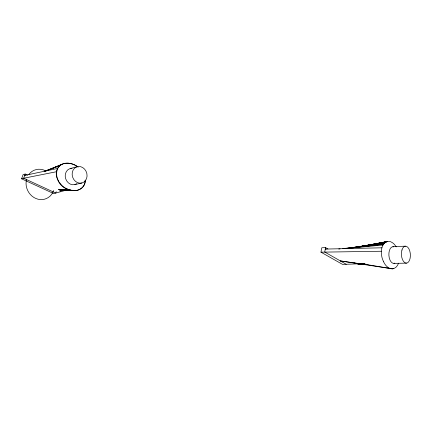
<?xml version="1.0" encoding="UTF-8"?>
<svg xmlns="http://www.w3.org/2000/svg" width="432" height="432" viewBox="0 0 432 432"><rect width="100%" height="100%" fill="white"/><g stroke="black" fill="none" stroke-linecap="round" stroke-linejoin="round"><path stroke-width="0.65" d="M85.244 180.144C85.612 186.392 79.553 191.252 73.58 190.642A20.045 17.404 69.4 0 1 67.03 188.951C53.995 184.842 51.813 161.833 68.445 163.215A20.131 17.701 71.1 0 1 74.947 165.094L77.387 166.541M346.232 264.281L342.479 264.352L320.965 252.169L321.791 247.774L325.561 247.606L324.74 252.023L346.232 264.281L361.055 263.704M320.965 252.169L381.38 251.251A10.768 5.886 86.5 0 1 381.92 247.801C382.585 243.065 388.201 239.355 392.359 242.671A20.671 11.248 86.9 0 1 394.578 244.615L396.241 246.866M56.225 191.695L55.76 193.066L53.606 193.525L21.6 178.81L23.107 174.614L25.164 174.031L27.578 175.16M25.164 174.031L23.652 178.254L21.6 178.81M398.493 263.191C397.586 266.76 393.833 270.005 390.047 268.461A20.191 10.94 86.3 0 1 384.944 264.211L383.432 261.581M47.137 170.554L48.989 169.776M50.225 169.258L61.976 164.317M46.613 170.851L49.102 169.814M51.592 168.777L60.923 164.894C65.173 162.292 70.659 162.902 74.952 165.083A20.25 17.804 71.2 0 1 78.181 167.13M44.237 171.369L60.923 164.894A11.794 10.336 69.3 0 0 57.537 168.448M44.982 171.245L59.929 165.602M67.343 189.837L55.76 193.066L23.652 178.254L56.435 171.736A10.768 9.439 69.1 0 1 57.553 168.453L24.662 175.441L25.18 175.678M70.47 168.485L77.447 166.633M74.866 184.572L81.891 183.001A8.483 7.333 71 0 0 84.613 169.155A8.483 7.333 71 0 0 72.306 172.346A8.483 7.333 71 0 0 81.891 183.001M364.5 246.078L365.823 245.819M367.146 245.554L386.959 241.618L359.208 246.872M364.576 246.056L365.899 245.792M367.227 245.533L387.747 241.45M361.795 246.461L363.112 246.213M364.43 245.97L386.197 241.909L355.844 247.288M353.203 247.757L354.526 247.525M356.47 247.309L357.788 247.082M359.105 246.856L360.423 246.629M361.741 246.402L385.463 242.314L349.202 248.233M353.43 247.72L354.764 247.509L352.766 247.768M60.151 190.928L67.235 189.864M348.084 248.222L384.772 242.838L356.098 247.304L384.134 243.464L347.414 248.184M350.768 248.044L349.429 248.227L351.459 247.936M66.771 189.945L59.675 190.847L66.296 190.004M344.077 248.611L346.081 248.351M352.798 247.779L383.557 244.193L342.749 248.605M338.737 249.043L340.076 248.897M344.137 248.686L346.145 248.492M349.499 248.179L383.044 245.003M392.92 246.699L405.416 246.17M361.584 263.677L358.457 263.795L361.584 263.714M381.92 247.801L325.285 249.075L325.982 249.475M393.952 263.385L406.485 263.142M358.171 263.785L363.668 263.752M363.652 263.752L357.88 263.774L364.154 263.785L357.431 263.741L364.122 263.925M70.07 190.123L61.679 189.94L76.55 190.458L72.56 190.285M363.636 263.903L357.129 263.714L363.825 263.974M363.987 263.974L356.821 263.677L364.198 264.049M71.231 190.231L60.599 189.778L75.373 190.609L58.417 189.297L72.976 190.604M363.685 264.011L356.508 263.639L363.89 264.087M364.03 264.082L356.195 263.59L366.26 264.303M366.331 264.303L355.876 263.531L366.617 264.4M366.665 264.395L355.228 263.401L367.983 264.654L354.899 263.326L367.654 264.681L354.569 263.245L367.319 264.692L354.24 263.153L366.638 264.676L340.346 260.923L392.407 268.828L363.847 264.109M325.561 247.606L327.877 248.945M61.679 185.252L58.698 181.564L56.954 177.811A11.875 10.4 69.2 0 1 56.408 171.731M53.638 190.496A15.422 13.954 66.3 0 1 35.915 198.509A15.422 13.954 66.3 0 1 26.6 179.14M28.879 174.436A15.422 13.954 66.3 0 1 45.263 170.635M61.679 185.258A20.174 17.512 69.4 0 0 67.03 188.957C71.323 191.02 76.783 191.462 80.897 188.741A11.653 10.147 71.2 0 0 84.089 185.193A10.622 9.245 71.4 0 0 85.109 181.98A11.74 10.233 71.2 0 0 85.25 180.36M76.756 183.735A8.348 7.279 70.4 0 1 65.615 178.578A8.348 7.279 70.4 0 1 72.031 168.313M394.843 263.142A8.359 4.509 86.6 0 1 388.897 255.377A8.359 4.509 86.6 0 1 393.795 246.812M383.492 261.484A13.311 7.252 86.5 0 1 381.278 251.23M393.196 268.736L391.867 268.531L393.196 268.736M401.949 250.025A8.505 4.471 86.5 0 0 406.042 263.137A8.505 4.471 86.5 0 0 409.73 250.814A8.505 4.471 86.5 0 0 401.949 250.025"/></g></svg>
